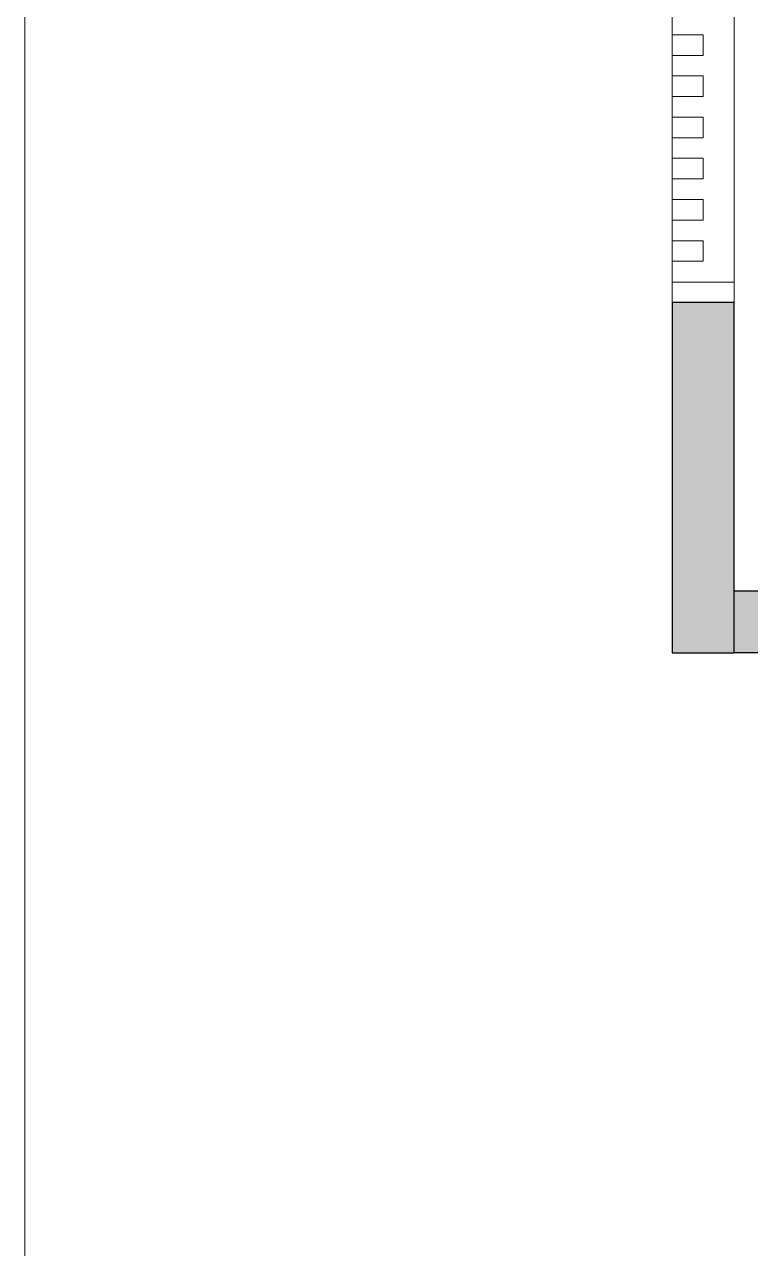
# Model space of a CAD drawing. Header units: millimetres. Extents: x 307301 to 459443, y -2888111 to -2805601.
# Drawn here: x 307301 to 309064, y -2825799 to -2822828 of the extents above; entities that cross this region are included whole.
import ezdxf

# ---------------------------------------------------------------- set-up
doc = ezdxf.new("R2010")
doc.units = ezdxf.units.MM
doc.header["$LTSCALE"] = 10
doc.header["$MEASUREMENT"] = 0
doc.linetypes.add('DASHED', pattern=[19.049999999999997, 12.7, -6.349999999999998])
doc.linetypes.add('HIDDEN', pattern=[9.524999999999999, 6.35, -3.175])
for name, color, linetype, lineweight in [('DOTTED', 7, 'DASHED', 5), ('HATCH WALL', 8, 'Continuous', 0), ('sanitary', 251, 'Continuous', 9)]:
    doc.layers.add(name, color=color, linetype=linetype, lineweight=lineweight)
doc.layers.add('PDA FURNITURE', color=6, linetype='Continuous')
doc.layers.add('WALL - PDA', color=1, linetype='Continuous')

msp = doc.modelspace()

# ---------------------------------------------------------------- hatches: boundary and pattern name
at = {"layer": 'HATCH WALL'}
for points in [[(309024.1238510709, -2823502.903018714), (308874.1238510709, -2823502.903018714), (308874.1238510709, -2824352.903018715), (309024.1238510709, -2824352.903018715)], [(309024.1238510709, -2824202.903018715), (310434.12385107, -2824202.903018715), (310434.12385107, -2824352.903018715), (309024.1238510709, -2824352.903018715)]]:
    msp.add_hatch(color=7, dxfattribs=at).paths.add_polyline_path(points)

# ---------------------------------------------------------------- linework, layer by layer
at = {"layer": 'DOTTED', "color": 0, "ltscale": 50}
for p, q in [((308874.1238510719, -2821452.903018715), (308874.1238510709, -2823502.903018715)), ((309024.1238510719, -2821452.903018715), (309024.1238510709, -2823502.903018715))]:
    msp.add_line(p, q, dxfattribs=at)
at = {"layer": 'PDA FURNITURE', "color": 8, "linetype": 'HIDDEN', "ltscale": 10, "const_width": 2}
msp.add_lwpolyline([(307301.7894452352, -2828818.419733912), (329928.2061059131, -2828818.419733912), (329928.2061059131, -2805602.395961387), (307301.7894452352, -2805602.395961387)], close=True, dxfattribs=at)
at = {"layer": 'sanitary', "ltscale": 50, "elevation": 2.980013874553933e-10}
for points in [[(308949.1280253407, -2822902.761067251), (308874.1168945775, -2822902.761067251), (308874.1168945775, -2822852.777767423), (308949.1280253407, -2822852.777767423)], [(308949.1391579628, -2823002.727666906), (308874.1280271996, -2823002.727666906), (308874.1280271996, -2822952.744367078), (308949.1391579628, -2822952.744367078)], [(308949.1280253407, -2823102.694266561), (308874.1168945775, -2823102.694266561), (308874.1168945775, -2823052.710966734), (308949.1280253407, -2823052.710966734)], [(308949.1280253407, -2823202.660866217), (308874.1168945775, -2823202.660866217), (308874.1168945775, -2823152.677566389), (308949.1280253407, -2823152.677566389)], [(308949.1280253407, -2823302.627465872), (308874.1168945775, -2823302.627465872), (308874.1168945775, -2823252.644166044), (308949.1280253407, -2823252.644166044)], [(308949.1391579628, -2823402.594065527), (308874.1280271996, -2823402.594065527), (308874.1280271996, -2823352.6107657), (308949.1391579628, -2823352.6107657)], [(309024.134983694, -2823502.903018716), (308874.1238510719, -2823502.903018715), (308874.1238510719, -2823452.919718888), (309024.134983694, -2823452.919718888)]]:
    msp.add_lwpolyline(points, close=True, dxfattribs=at)
at = {"layer": 'WALL - PDA', "elevation": 2.980013874553933e-10}
for points in [[(309024.1238510709, -2823502.903018714), (308874.1238510709, -2823502.903018714), (308874.1238510709, -2824352.903018715), (309024.1238510709, -2824352.903018715)], [(309024.1238510709, -2824202.903018715), (310434.12385107, -2824202.903018715), (310434.12385107, -2824352.903018715), (309024.1238510709, -2824352.903018715)]]:
    msp.add_lwpolyline(points, close=True, dxfattribs=at)

doc.saveas('drawing.dxf')
